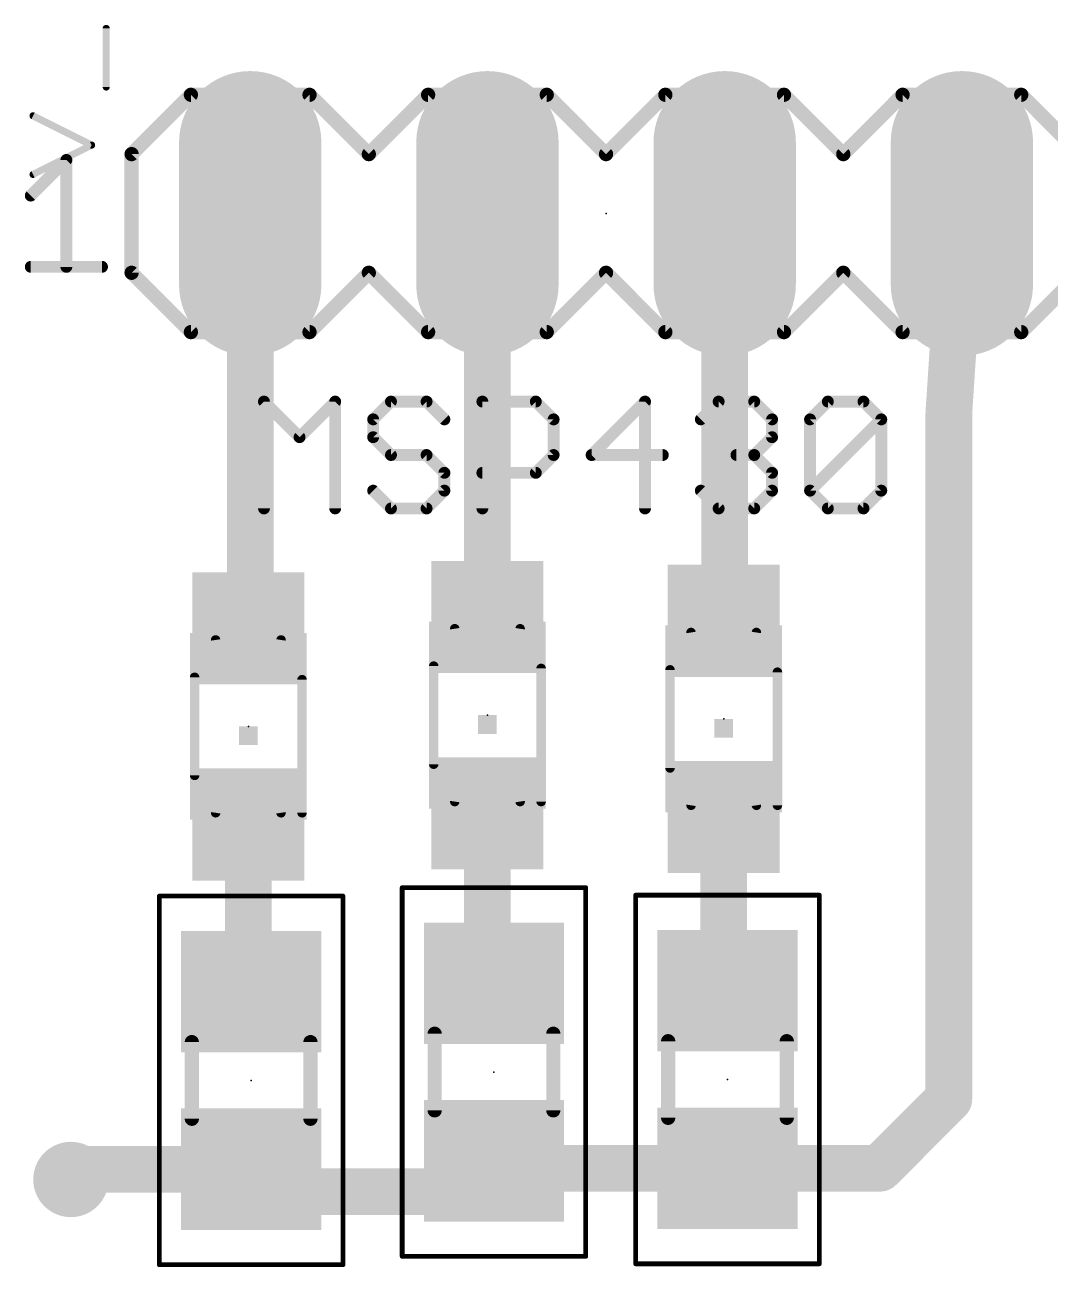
# Model space of a CAD drawing. Extents: x -18 to 155, y -13 to 99.
# Drawn here: x 83.24 to 94.22, y 77.13 to 90.43 of the extents above; entities that cross this region are included whole.
import ezdxf

# ---------------------------------------------------------------- set-up
doc = ezdxf.new("R2010")
doc.units = 0
for name, color, linetype in [('1', 22, 'CONTINUOUS'), ('17', 82, 'CONTINUOUS'), ('18', 82, 'CONTINUOUS'), ('21', 253, 'CONTINUOUS'), ('23', 7, 'CONTINUOUS'), ('25', 253, 'CONTINUOUS'), ('39', 22, 'CONTINUOUS'), ('51', 253, 'CONTINUOUS')]:
    doc.layers.add(name, color=color, linetype=linetype)

# ---------------------------------------------------------------- blocks, each defined once
blk = doc.blocks.new('RECT')
blk.add_solid([(-0.5, -0.5), (0.5, -0.5), (-0.5, 0.5), (0.5, 0.5)])
blk = doc.blocks.new('LONGP100')
at = {"const_width": 1}
blk.add_lwpolyline([(-0.5, 0), (0.5, 0)], dxfattribs=at)
at = {"const_width": 0.5}
for points in [[(-0.5, 0.25, 1), (-0.5, -0.25)], [(0.5, -0.25, 1), (0.5, 0.25)]]:
    blk.add_lwpolyline(points, format="xyb", dxfattribs=at)
blk = doc.blocks.new('ROUNDV')
at = {"const_width": 0.5}
blk.add_lwpolyline([(0, -0.25, 1), (0, 0.25, 1), (0, -0.25)], format="xyb", dxfattribs=at)

msp = doc.modelspace()

# ---------------------------------------------------------------- linework, layer by layer
at = {"layer": '1'}
for points, const_width in [([(85.65, 88.41), (85.65, 83.99)], 0.5), ([(88.19, 88.41), (88.19, 84.09)], 0.5), ([(90.73, 88.41), (90.73, 84.06)], 0.5), ([(93.13, 86.27), (93.27, 88.41)], 0.5), ([(88.19, 87.327), (88.19, 88.41)], 0.254), ([(93.13, 86.27), (93.13, 78.93)], 0.5), ([(90.73, 84.06), (90.72, 84.05)], 0.5), ([(85.65, 83.99), (85.63, 83.97)], 0.5), ([(88.19, 81.99), (88.19, 80.24)], 0.5), ([(90.72, 81.95), (90.72, 80.13)], 0.5), ([(85.63, 81.87), (85.63, 80.11)], 0.5), ([(88.19, 80.24), (88.26, 80.17)], 0.5), ([(85.63, 80.11), (85.66, 80.08)], 0.5), ([(90.72, 80.13), (90.76, 80.09)], 0.5), ([(93.13, 78.93), (92.39, 78.19)], 0.5), ([(88.39, 78.27), (88.26, 78.27)], 0.5), ([(88.26, 78.27), (88.34, 78.19)], 0.5), ([(88.72, 77.94), (88.39, 78.27)], 0.5), ([(83.73, 78.07), (83.84, 78.18)], 0.5), ([(83.84, 78.18), (85.66, 78.18)], 0.5), ([(85.66, 78.18), (85.9, 77.94)], 0.5), ([(90.76, 78.19), (88.34, 78.19)], 0.5), ([(92.39, 78.19), (90.76, 78.19)], 0.5), ([(85.9, 77.94), (88.72, 77.94)], 0.5)]:
    msp.add_lwpolyline(points, dxfattribs=dict(at, const_width=const_width))
for points, const_width in [([(85.775, 88.41, 1), (85.525, 88.41)], 0.25), ([(88.315, 88.41, 1), (88.065, 88.41)], 0.25), ([(90.855, 88.41, 1), (90.605, 88.41)], 0.25), ([(93.3947, 88.4018, 1), (93.1453, 88.4182)], 0.25), ([(88.2535, 88.41, 1), (88.1265, 88.41)], 0.127), ([(88.376, 87.776, 0.1989), (88.19, 87.327)], 0.254), ([(88.4209, 87.7311, 1), (88.3311, 87.8209)], 0.127), ([(88.1265, 87.327, 1), (88.2535, 87.327)], 0.127), ([(88.1265, 87.327, 1), (88.2535, 87.327)], 0.127), ([(93.255, 86.27, 1), (93.005, 86.27)], 0.25), ([(93.0053, 86.2782, 1), (93.2547, 86.2618)], 0.25), ([(90.8184, 83.9716, 1), (90.6416, 84.1484)], 0.25), ([(85.5416, 84.0584, 1), (85.7184, 83.8816)], 0.25), ([(85.7384, 83.9016, 1), (85.5616, 84.0784)], 0.25), ([(88.065, 84.09, 1), (88.315, 84.09)], 0.25), ([(90.6316, 84.1384, 1), (90.8084, 83.9616)], 0.25), ([(90.605, 84.06, 1), (90.855, 84.06)], 0.25), ([(85.525, 83.99, 1), (85.775, 83.99)], 0.25), ([(88.315, 81.99, 1), (88.065, 81.99)], 0.25), ([(90.845, 81.95, 1), (90.595, 81.95)], 0.25), ([(85.755, 81.87, 1), (85.505, 81.87)], 0.25), ([(88.2784, 80.3284, 1), (88.1016, 80.1516)], 0.25), ([(85.7184, 80.1984, 1), (85.5416, 80.0216)], 0.25), ([(88.065, 80.24, 1), (88.315, 80.24)], 0.25), ([(88.1716, 80.0816, 1), (88.3484, 80.2584)], 0.25), ([(90.8084, 80.2184, 1), (90.6316, 80.0416)], 0.25), ([(85.505, 80.11, 1), (85.755, 80.11)], 0.25), ([(85.5716, 79.9916, 1), (85.7484, 80.1684)], 0.25), ([(90.595, 80.13, 1), (90.845, 80.13)], 0.25), ([(90.6716, 80.0016, 1), (90.8484, 80.1784)], 0.25), ([(93.2184, 78.8416, 1), (93.0416, 79.0184)], 0.25), ([(93.005, 78.93, 1), (93.255, 78.93)], 0.25), ([(88.26, 78.395, 1), (88.26, 78.145)], 0.25), ([(88.3484, 78.3584, 1), (88.1716, 78.1816)], 0.25), ([(88.4784, 78.3584, 1), (88.3016, 78.1816)], 0.25), ([(88.39, 78.145, 1), (88.39, 78.395)], 0.25), ([(83.84, 78.305, 1), (83.84, 78.055)], 0.25), ([(83.9284, 78.0916, 1), (83.7516, 78.2684)], 0.25), ([(85.7484, 78.2684, 1), (85.5716, 78.0916)], 0.25), ([(85.66, 78.055, 1), (85.66, 78.305)], 0.25), ([(88.34, 78.315, 1), (88.34, 78.065)], 0.25), ([(88.2516, 78.1016, 1), (88.4284, 78.2784)], 0.25), ([(90.76, 78.315, 1), (90.76, 78.065)], 0.25), ([(90.76, 78.065, 1), (90.76, 78.315)], 0.25), ([(92.3016, 78.2784, 1), (92.4784, 78.1016)], 0.25), ([(92.39, 78.065, 1), (92.39, 78.315)], 0.25), ([(83.6416, 78.1584, 1), (83.8184, 77.9816)], 0.25), ([(85.9, 78.065, 1), (85.9, 77.815)], 0.25), ([(88.72, 77.815, 1), (88.72, 78.065)], 0.25), ([(85.8116, 77.8516, 1), (85.9884, 78.0284)], 0.25), ([(88.6316, 77.8516, 1), (88.8084, 78.0284)], 0.25)]:
    msp.add_lwpolyline(points, format="xyb", dxfattribs=dict(at, const_width=const_width))
at = {"layer": '21'}
for points, const_width in [([(85.015, 89.68), (84.38, 89.045)], 0.1524), ([(85.015, 89.68), (86.285, 89.68)], 0.1524), ([(86.285, 89.68), (86.92, 89.045)], 0.1524), ([(86.92, 89.045), (87.555, 89.68)], 0.1524), ([(87.555, 89.68), (88.825, 89.68)], 0.1524), ([(88.825, 89.68), (89.46, 89.045)], 0.1524), ([(89.46, 89.045), (90.095, 89.68)], 0.1524), ([(90.095, 89.68), (91.365, 89.68)], 0.1524), ([(91.365, 89.68), (92, 89.045)], 0.1524), ([(92.635, 89.68), (92, 89.045)], 0.1524), ([(92.635, 89.68), (93.905, 89.68)], 0.1524), ([(93.905, 89.68), (94.54, 89.045)], 0.1524), ([(84.38, 89.045), (84.38, 87.775)], 0.1524), ([(83.3005, 88.6012), (83.6818, 88.9825)], 0.127), ([(83.6818, 88.9825), (83.6818, 87.8385)], 0.127), ([(83.3005, 87.8385), (84.0632, 87.8385)], 0.127), ([(84.38, 87.775), (85.015, 87.14)], 0.1524), ([(86.92, 87.775), (86.285, 87.14)], 0.1524), ([(87.555, 87.14), (86.92, 87.775)], 0.1524), ([(89.46, 87.775), (88.825, 87.14)], 0.1524), ([(90.095, 87.14), (89.46, 87.775)], 0.1524), ([(92, 87.775), (91.365, 87.14)], 0.1524), ([(92, 87.775), (92.635, 87.14)], 0.1524), ([(94.54, 87.775), (93.905, 87.14)], 0.1524), ([(86.285, 87.14), (85.015, 87.14)], 0.1524), ([(88.825, 87.14), (87.555, 87.14)], 0.1524), ([(91.365, 87.14), (90.095, 87.14)], 0.1524), ([(93.905, 87.14), (92.635, 87.14)], 0.1524)]:
    msp.add_lwpolyline(points, dxfattribs=dict(at, const_width=const_width))
for points, const_width in [([(85.015, 89.7181, 1), (85.015, 89.6419)], 0.0762), ([(85.0419, 89.6531, 1), (84.9881, 89.7069)], 0.0762), ([(86.3119, 89.7069, 1), (86.2581, 89.6531)], 0.0762), ([(86.285, 89.6419, 1), (86.285, 89.7181)], 0.0762), ([(87.555, 89.7181, 1), (87.555, 89.6419)], 0.0762), ([(87.5819, 89.6531, 1), (87.5281, 89.7069)], 0.0762), ([(88.8519, 89.7069, 1), (88.7981, 89.6531)], 0.0762), ([(88.825, 89.6419, 1), (88.825, 89.7181)], 0.0762), ([(90.095, 89.7181, 1), (90.095, 89.6419)], 0.0762), ([(90.1219, 89.6531, 1), (90.0681, 89.7069)], 0.0762), ([(91.3919, 89.7069, 1), (91.3381, 89.6531)], 0.0762), ([(91.365, 89.6419, 1), (91.365, 89.7181)], 0.0762), ([(92.635, 89.7181, 1), (92.635, 89.6419)], 0.0762), ([(92.6619, 89.6531, 1), (92.6081, 89.7069)], 0.0762), ([(93.9319, 89.7069, 1), (93.8781, 89.6531)], 0.0762), ([(93.905, 89.6419, 1), (93.905, 89.7181)], 0.0762), ([(84.4181, 89.045, 1), (84.3419, 89.045)], 0.0762), ([(84.3531, 89.0719, 1), (84.4069, 89.0181)], 0.0762), ([(86.8931, 89.0719, 1), (86.9469, 89.0181)], 0.0762), ([(86.8931, 89.0181, 1), (86.9469, 89.0719)], 0.0762), ([(89.4331, 89.0719, 1), (89.4869, 89.0181)], 0.0762), ([(89.4331, 89.0181, 1), (89.4869, 89.0719)], 0.0762), ([(91.9731, 89.0719, 1), (92.0269, 89.0181)], 0.0762), ([(91.9731, 89.0181, 1), (92.0269, 89.0719)], 0.0762), ([(83.7136, 88.9825, 1), (83.6501, 88.9825)], 0.0635), ([(83.7043, 88.96, 1), (83.6594, 89.0049)], 0.0635), ([(83.278, 88.6236, 1), (83.323, 88.5787)], 0.0635), ([(83.3005, 87.8703, 1), (83.3005, 87.8068)], 0.0635), ([(84.0632, 87.8068, 1), (84.0632, 87.8703)], 0.0635), ([(83.6501, 87.8385, 1), (83.7136, 87.8385)], 0.0635), ([(84.3419, 87.775, 1), (84.4181, 87.775)], 0.0762), ([(84.4069, 87.8019, 1), (84.3531, 87.7481)], 0.0762), ([(86.9469, 87.8019, 1), (86.8931, 87.7481)], 0.0762), ([(86.9469, 87.7481, 1), (86.8931, 87.8019)], 0.0762), ([(89.4869, 87.8019, 1), (89.4331, 87.7481)], 0.0762), ([(89.4869, 87.7481, 1), (89.4331, 87.8019)], 0.0762), ([(92.0269, 87.8019, 1), (91.9731, 87.7481)], 0.0762), ([(92.0269, 87.7481, 1), (91.9731, 87.8019)], 0.0762), ([(85.015, 87.1781, 1), (85.015, 87.1019)], 0.0762), ([(84.9881, 87.1131, 1), (85.0419, 87.1669)], 0.0762), ([(86.2581, 87.1669, 1), (86.3119, 87.1131)], 0.0762), ([(86.285, 87.1019, 1), (86.285, 87.1781)], 0.0762), ([(87.555, 87.1781, 1), (87.555, 87.1019)], 0.0762), ([(87.5281, 87.1131, 1), (87.5819, 87.1669)], 0.0762), ([(88.7981, 87.1669, 1), (88.8519, 87.1131)], 0.0762), ([(88.825, 87.1019, 1), (88.825, 87.1781)], 0.0762), ([(90.095, 87.1781, 1), (90.095, 87.1019)], 0.0762), ([(90.0681, 87.1131, 1), (90.1219, 87.1669)], 0.0762), ([(91.3381, 87.1669, 1), (91.3919, 87.1131)], 0.0762), ([(91.365, 87.1019, 1), (91.365, 87.1781)], 0.0762), ([(92.635, 87.1781, 1), (92.635, 87.1019)], 0.0762), ([(92.6081, 87.1131, 1), (92.6619, 87.1669)], 0.0762), ([(93.8781, 87.1669, 1), (93.9319, 87.1131)], 0.0762), ([(93.905, 87.1019, 1), (93.905, 87.1781)], 0.0762)]:
    msp.add_lwpolyline(points, format="xyb", dxfattribs=dict(at, const_width=const_width))
at = {"layer": '23'}
for p in [(89.46, 88.41), (88.19, 83.04), (90.72, 83), (85.63, 82.92), (85.66, 79.13), (88.26, 79.22), (90.76, 79.14)]:
    msp.add_point(p, dxfattribs=at)
at = {"layer": '25'}
for points, const_width in [([(84.1087, 89.7636), (84.1087, 90.3907)], 0.0762), ([(83.9519, 89.1416), (83.3248, 89.4552)], 0.0762), ([(83.3248, 88.8281), (83.9519, 89.1416)], 0.0762), ([(85.7971, 85.2525), (85.7971, 86.3965)], 0.127), ([(85.7971, 86.3965), (86.1784, 86.0152)], 0.127), ([(86.1784, 86.0152), (86.5598, 86.3965)], 0.127), ([(86.5598, 86.3965), (86.5598, 85.2525)], 0.127), ([(87.1572, 86.3965), (86.9665, 86.2058)], 0.127), ([(87.5385, 86.3965), (87.1572, 86.3965)], 0.127), ([(87.7292, 86.2058), (87.5385, 86.3965)], 0.127), ([(88.1359, 85.2525), (88.1359, 86.3965)], 0.127), ([(88.1359, 86.3965), (88.7079, 86.3965)], 0.127), ([(88.7079, 86.3965), (88.8985, 86.2058)], 0.127), ([(89.8773, 86.3965), (89.3053, 85.8245)], 0.127), ([(89.8773, 85.2525), (89.8773, 86.3965)], 0.127), ([(90.4747, 86.2058), (90.6654, 86.3965)], 0.127), ([(90.6654, 86.3965), (91.0467, 86.3965)], 0.127), ([(91.0467, 86.3965), (91.2373, 86.2058)], 0.127), ([(91.6441, 86.2058), (91.8347, 86.3965)], 0.127), ([(91.8347, 86.3965), (92.2161, 86.3965)], 0.127), ([(92.2161, 86.3965), (92.4067, 86.2058)], 0.127), ([(86.9665, 86.2058), (86.9665, 86.0152)], 0.127), ([(88.8985, 86.2058), (88.8985, 85.8245)], 0.127), ([(91.2373, 86.2058), (91.2373, 86.0152)], 0.127), ([(91.6441, 85.4432), (91.6441, 86.2058)], 0.127), ([(91.6441, 85.4432), (92.4067, 86.2058)], 0.127), ([(92.4067, 86.2058), (92.4067, 85.4432)], 0.127), ([(86.9665, 86.0152), (87.1572, 85.8245)], 0.127), ([(91.2373, 86.0152), (91.0467, 85.8245)], 0.127), ([(87.1572, 85.8245), (87.5385, 85.8245)], 0.127), ([(87.5385, 85.8245), (87.7292, 85.6338)], 0.127), ([(88.8985, 85.8245), (88.7079, 85.6338)], 0.127), ([(89.3053, 85.8245), (90.0679, 85.8245)], 0.127), ([(91.0467, 85.8245), (90.856, 85.8245)], 0.127), ([(91.0467, 85.8245), (91.2373, 85.6338)], 0.127), ([(87.7292, 85.6338), (87.7292, 85.4432)], 0.127), ([(88.7079, 85.6338), (88.1359, 85.6338)], 0.127), ([(91.2373, 85.6338), (91.2373, 85.4432)], 0.127), ([(87.1572, 85.2525), (86.9665, 85.4432)], 0.127), ([(87.7292, 85.4432), (87.5385, 85.2525)], 0.127), ([(90.6654, 85.2525), (90.4747, 85.4432)], 0.127), ([(91.2373, 85.4432), (91.0467, 85.2525)], 0.127), ([(91.8347, 85.2525), (91.6441, 85.4432)], 0.127), ([(92.4067, 85.4432), (92.2161, 85.2525)], 0.127), ([(87.5385, 85.2525), (87.1572, 85.2525)], 0.127), ([(91.0467, 85.2525), (90.6654, 85.2525)], 0.127), ([(92.2161, 85.2525), (91.8347, 85.2525)], 0.127)]:
    msp.add_lwpolyline(points, dxfattribs=dict(at, const_width=const_width))
for points, const_width in [([(84.1277, 90.3907, 1), (84.0896, 90.3907)], 0.0381), ([(84.0896, 89.7636, 1), (84.1277, 89.7636)], 0.0381), ([(83.3334, 89.4722, 1), (83.3163, 89.4381)], 0.0381), ([(83.9604, 89.1246, 1), (83.9434, 89.1587)], 0.0381), ([(83.9434, 89.1246, 1), (83.9604, 89.1587)], 0.0381), ([(83.3163, 88.8451, 1), (83.3334, 88.8111)], 0.0381), ([(85.8289, 86.3965, 1), (85.7654, 86.3965)], 0.0635), ([(85.8196, 86.4189, 1), (85.7747, 86.374)], 0.0635), ([(86.5915, 86.3965, 1), (86.528, 86.3965)], 0.0635), ([(86.5822, 86.374, 1), (86.5373, 86.4189)], 0.0635), ([(87.1572, 86.4282, 1), (87.1572, 86.3647)], 0.0635), ([(87.1796, 86.374, 1), (87.1347, 86.4189)], 0.0635), ([(87.5609, 86.4189, 1), (87.516, 86.374)], 0.0635), ([(87.5385, 86.3647, 1), (87.5385, 86.4282)], 0.0635), ([(88.1676, 86.3965, 1), (88.1041, 86.3965)], 0.0635), ([(88.1359, 86.4282, 1), (88.1359, 86.3647)], 0.0635), ([(88.7303, 86.4189, 1), (88.6854, 86.374)], 0.0635), ([(88.7079, 86.3647, 1), (88.7079, 86.4282)], 0.0635), ([(89.909, 86.3965, 1), (89.8455, 86.3965)], 0.0635), ([(89.8997, 86.374, 1), (89.8548, 86.4189)], 0.0635), ([(90.6654, 86.4282, 1), (90.6654, 86.3647)], 0.0635), ([(90.6878, 86.374, 1), (90.6429, 86.4189)], 0.0635), ([(91.0691, 86.4189, 1), (91.0242, 86.374)], 0.0635), ([(91.0467, 86.3647, 1), (91.0467, 86.4282)], 0.0635), ([(91.8347, 86.4282, 1), (91.8347, 86.3647)], 0.0635), ([(91.8572, 86.374, 1), (91.8123, 86.4189)], 0.0635), ([(92.2385, 86.4189, 1), (92.1936, 86.374)], 0.0635), ([(92.2161, 86.3647, 1), (92.2161, 86.4282)], 0.0635), ([(86.9983, 86.2058, 1), (86.9348, 86.2058)], 0.0635), ([(86.944, 86.2283, 1), (86.989, 86.1834)], 0.0635), ([(87.7067, 86.1834, 1), (87.7516, 86.2283)], 0.0635), ([(88.9303, 86.2058, 1), (88.8668, 86.2058)], 0.0635), ([(88.8761, 86.1834, 1), (88.921, 86.2283)], 0.0635), ([(90.4522, 86.2283, 1), (90.4971, 86.1834)], 0.0635), ([(91.2691, 86.2058, 1), (91.2056, 86.2058)], 0.0635), ([(91.2149, 86.1834, 1), (91.2598, 86.2283)], 0.0635), ([(91.6758, 86.2058, 1), (91.6123, 86.2058)], 0.0635), ([(91.6216, 86.2283, 1), (91.6665, 86.1834)], 0.0635), ([(92.4385, 86.2058, 1), (92.375, 86.2058)], 0.0635), ([(92.4292, 86.1834, 1), (92.3843, 86.2283)], 0.0635), ([(92.3843, 86.1834, 1), (92.4292, 86.2283)], 0.0635), ([(86.156, 86.0376, 1), (86.2009, 85.9927)], 0.0635), ([(86.156, 85.9927, 1), (86.2009, 86.0376)], 0.0635), ([(86.989, 86.0376, 1), (86.944, 85.9927)], 0.0635), ([(86.9348, 86.0152, 1), (86.9983, 86.0152)], 0.0635), ([(91.2056, 86.0152, 1), (91.2691, 86.0152)], 0.0635), ([(91.2598, 85.9927, 1), (91.2149, 86.0376)], 0.0635), ([(87.1572, 85.8562, 1), (87.1572, 85.7927)], 0.0635), ([(87.1347, 85.802, 1), (87.1796, 85.8469)], 0.0635), ([(87.5609, 85.8469, 1), (87.516, 85.802)], 0.0635), ([(87.5385, 85.7927, 1), (87.5385, 85.8562)], 0.0635), ([(88.8668, 85.8245, 1), (88.9303, 85.8245)], 0.0635), ([(88.921, 85.802, 1), (88.8761, 85.8469)], 0.0635), ([(89.3053, 85.8562, 1), (89.3053, 85.7927)], 0.0635), ([(89.2828, 85.8469, 1), (89.3277, 85.802)], 0.0635), ([(90.0679, 85.7927, 1), (90.0679, 85.8562)], 0.0635), ([(90.856, 85.8562, 1), (90.856, 85.7927)], 0.0635), ([(91.0691, 85.8469, 1), (91.0242, 85.802)], 0.0635), ([(91.0242, 85.8469, 1), (91.0691, 85.802)], 0.0635), ([(91.0467, 85.7927, 1), (91.0467, 85.8562)], 0.0635), ([(87.7609, 85.6338, 1), (87.6974, 85.6338)], 0.0635), ([(87.7067, 85.6114, 1), (87.7516, 85.6563)], 0.0635), ([(88.1359, 85.6656, 1), (88.1359, 85.6021)], 0.0635), ([(88.6854, 85.6563, 1), (88.7303, 85.6114)], 0.0635), ([(88.7079, 85.6021, 1), (88.7079, 85.6656)], 0.0635), ([(91.2691, 85.6338, 1), (91.2056, 85.6338)], 0.0635), ([(91.2149, 85.6114, 1), (91.2598, 85.6563)], 0.0635), ([(86.989, 85.4656, 1), (86.944, 85.4207)], 0.0635), ([(87.7516, 85.4207, 1), (87.7067, 85.4656)], 0.0635), ([(90.4971, 85.4656, 1), (90.4522, 85.4207)], 0.0635), ([(91.2598, 85.4207, 1), (91.2149, 85.4656)], 0.0635), ([(91.6665, 85.4656, 1), (91.6216, 85.4207)], 0.0635), ([(92.4292, 85.4207, 1), (92.3843, 85.4656)], 0.0635), ([(87.6974, 85.4432, 1), (87.7609, 85.4432)], 0.0635), ([(91.2056, 85.4432, 1), (91.2691, 85.4432)], 0.0635), ([(91.6216, 85.4656, 1), (91.6665, 85.4207)], 0.0635), ([(91.6123, 85.4432, 1), (91.6758, 85.4432)], 0.0635), ([(92.375, 85.4432, 1), (92.4385, 85.4432)], 0.0635), ([(85.7654, 85.2525, 1), (85.8289, 85.2525)], 0.0635), ([(86.528, 85.2525, 1), (86.5915, 85.2525)], 0.0635), ([(87.1572, 85.2843, 1), (87.1572, 85.2207)], 0.0635), ([(87.1347, 85.23, 1), (87.1796, 85.275)], 0.0635), ([(87.516, 85.275, 1), (87.5609, 85.23)], 0.0635), ([(87.5385, 85.2207, 1), (87.5385, 85.2843)], 0.0635), ([(88.1041, 85.2525, 1), (88.1676, 85.2525)], 0.0635), ([(89.8455, 85.2525, 1), (89.909, 85.2525)], 0.0635), ([(90.6654, 85.2843, 1), (90.6654, 85.2207)], 0.0635), ([(90.6429, 85.23, 1), (90.6878, 85.275)], 0.0635), ([(91.0242, 85.275, 1), (91.0691, 85.23)], 0.0635), ([(91.0467, 85.2207, 1), (91.0467, 85.2843)], 0.0635), ([(91.8347, 85.2843, 1), (91.8347, 85.2207)], 0.0635), ([(91.8123, 85.23, 1), (91.8572, 85.275)], 0.0635), ([(92.1936, 85.275, 1), (92.2385, 85.23)], 0.0635), ([(92.2161, 85.2207, 1), (92.2161, 85.2843)], 0.0635)]:
    msp.add_lwpolyline(points, format="xyb", dxfattribs=dict(at, const_width=const_width))
at = {"layer": '39', "const_width": 0.0508}
for points in [[(84.677, 77.157), (84.677, 81.103)], [(84.677, 81.103), (86.643, 81.103)], [(86.643, 81.103), (86.643, 77.157)], [(87.277, 77.247), (87.277, 81.193)], [(87.277, 81.193), (89.243, 81.193)], [(89.243, 81.193), (89.243, 77.247)], [(89.777, 77.167), (89.777, 81.113)], [(89.777, 81.113), (91.743, 81.113)], [(91.743, 81.113), (91.743, 77.167)], [(89.243, 77.247), (87.277, 77.247)], [(86.643, 77.157), (84.677, 77.157)], [(91.743, 77.167), (89.777, 77.167)]]:
    msp.add_lwpolyline(points, dxfattribs=at)
at = {"layer": '39', "const_width": 0.0254}
for points in [[(84.6897, 81.103, 1), (84.6643, 81.103)], [(84.677, 81.1157, 1), (84.677, 81.0903)], [(86.6557, 81.103, 1), (86.6303, 81.103)], [(86.643, 81.0903, 1), (86.643, 81.1157)], [(87.2897, 81.193, 1), (87.2643, 81.193)], [(87.277, 81.2057, 1), (87.277, 81.1803)], [(89.2557, 81.193, 1), (89.2303, 81.193)], [(89.243, 81.1803, 1), (89.243, 81.2057)], [(89.7897, 81.113, 1), (89.7643, 81.113)], [(89.777, 81.1257, 1), (89.777, 81.1003)], [(91.7557, 81.113, 1), (91.7303, 81.113)], [(91.743, 81.1003, 1), (91.743, 81.1257)], [(87.277, 77.2597, 1), (87.277, 77.2343)], [(87.2643, 77.247, 1), (87.2897, 77.247)], [(89.2303, 77.247, 1), (89.2557, 77.247)], [(89.243, 77.2343, 1), (89.243, 77.2597)], [(84.677, 77.1697, 1), (84.677, 77.1443)], [(84.6643, 77.157, 1), (84.6897, 77.157)], [(86.6303, 77.157, 1), (86.6557, 77.157)], [(86.643, 77.1443, 1), (86.643, 77.1697)], [(89.777, 77.1797, 1), (89.777, 77.1543)], [(89.7643, 77.167, 1), (89.7897, 77.167)], [(91.7303, 77.167, 1), (91.7557, 77.167)], [(91.743, 77.1543, 1), (91.743, 77.1797)]]:
    msp.add_lwpolyline(points, format="xyb", dxfattribs=at)
at = {"layer": '51'}
for points, const_width in [([(87.84, 83.965, 0.8571), (88.54, 83.965)], 0.1016), ([(87.8651, 83.9689, 1), (87.8149, 83.9611)], 0.0508), ([(88.5651, 83.9611, 1), (88.5149, 83.9689)], 0.0508), ([(90.37, 83.925, 0.8571), (91.07, 83.925)], 0.1016), ([(90.3951, 83.9289, 1), (90.3449, 83.9211)], 0.0508), ([(91.0951, 83.9211, 1), (91.0449, 83.9289)], 0.0508), ([(85.28, 83.845, 0.8571), (85.98, 83.845)], 0.1016), ([(85.3051, 83.8489, 1), (85.2549, 83.8411)], 0.0508), ([(86.0051, 83.8411, 1), (85.9549, 83.8489)], 0.0508), ([(87.6404, 83.565, 1), (87.5896, 83.565)], 0.0508), ([(88.7904, 83.54, 1), (88.7396, 83.54)], 0.0508), ([(90.1704, 83.525, 1), (90.1196, 83.525)], 0.0508), ([(91.3204, 83.5, 1), (91.2696, 83.5)], 0.0508), ([(85.0804, 83.445, 1), (85.0296, 83.445)], 0.0508), ([(86.2304, 83.42, 1), (86.1796, 83.42)], 0.0508), ([(87.5896, 82.515, 1), (87.6404, 82.515)], 0.0508), ([(88.54, 82.115, 0.8571), (87.84, 82.115)], 0.1016), ([(90.1196, 82.475, 1), (90.1704, 82.475)], 0.0508), ([(85.0296, 82.395, 1), (85.0804, 82.395)], 0.0508), ([(85.98, 81.995, 0.8571), (85.28, 81.995)], 0.1016), ([(88.64, 82.087, 1), (88.64, 82.293, 1), (88.64, 82.087)], 0.1016), ([(91.07, 82.075, 0.8571), (90.37, 82.075)], 0.1016), ([(86.08, 81.967, 1), (86.08, 82.173, 1), (86.08, 81.967)], 0.1016), ([(91.17, 82.047, 1), (91.17, 82.253, 1), (91.17, 82.047)], 0.1016), ([(87.8149, 82.1189, 1), (87.8651, 82.1111)], 0.0508), ([(88.5149, 82.1111, 1), (88.5651, 82.1189)], 0.0508), ([(88.7396, 82.115, 1), (88.7904, 82.115)], 0.0508), ([(90.3449, 82.0789, 1), (90.3951, 82.0711)], 0.0508), ([(91.0449, 82.0711, 1), (91.0951, 82.0789)], 0.0508), ([(91.2696, 82.075, 1), (91.3204, 82.075)], 0.0508), ([(85.2549, 81.9989, 1), (85.3051, 81.9911)], 0.0508), ([(85.9549, 81.9911, 1), (86.0051, 81.9989)], 0.0508), ([(86.1796, 81.995, 1), (86.2304, 81.995)], 0.0508), ([(87.6631, 79.63, 1), (87.5869, 79.63)], 0.0762), ([(88.9331, 79.63, 1), (88.8569, 79.63)], 0.0762), ([(85.0631, 79.54, 1), (84.9869, 79.54)], 0.0762), ([(86.3331, 79.54, 1), (86.2569, 79.54)], 0.0762), ([(90.1631, 79.55, 1), (90.0869, 79.55)], 0.0762), ([(91.4331, 79.55, 1), (91.3569, 79.55)], 0.0762), ([(84.9869, 78.72, 1), (85.0631, 78.72)], 0.0762), ([(86.2569, 78.72, 1), (86.3331, 78.72)], 0.0762), ([(87.5869, 78.81, 1), (87.6631, 78.81)], 0.0762), ([(88.8569, 78.81, 1), (88.9331, 78.81)], 0.0762), ([(90.0869, 78.73, 1), (90.1631, 78.73)], 0.0762), ([(91.3569, 78.73, 1), (91.4331, 78.73)], 0.0762)]:
    msp.add_lwpolyline(points, format="xyb", dxfattribs=dict(at, const_width=const_width))
for points, const_width in [([(87.615, 82.515), (87.615, 83.565)], 0.1016), ([(88.765, 83.54), (88.765, 82.115)], 0.1016), ([(90.145, 82.475), (90.145, 83.525)], 0.1016), ([(91.295, 83.5), (91.295, 82.075)], 0.1016), ([(85.055, 82.395), (85.055, 83.445)], 0.1016), ([(86.205, 83.42), (86.205, 81.995)], 0.1016), ([(87.625, 78.81), (87.625, 79.63)], 0.1524), ([(88.895, 78.81), (88.895, 79.63)], 0.1524), ([(85.025, 78.72), (85.025, 79.54)], 0.1524), ([(86.295, 78.72), (86.295, 79.54)], 0.1524), ([(90.125, 78.73), (90.125, 79.55)], 0.1524), ([(91.395, 78.73), (91.395, 79.55)], 0.1524)]:
    msp.add_lwpolyline(points, dxfattribs=dict(at, const_width=const_width))

# ---------------------------------------------------------------- block references
at = {"layer": '1'}
for p, xscale, yscale, rotation in [((88.19, 84.09), 1.2, 1.2, 180), ((90.72, 84.05), 1.2, 1.2, 180), ((85.63, 83.97), 1.2, 1.2, 180), ((88.19, 81.99), 1.2, 1.2, 180), ((85.63, 81.87), 1.2, 1.2, 180), ((90.72, 81.95), 1.2, 1.2, 180), ((85.66, 80.08), 1.3, 1.5, 90), ((88.26, 80.17), 1.3, 1.5, 90), ((90.76, 80.09), 1.3, 1.5, 90), ((88.26, 78.27), 1.3, 1.5, 90), ((85.66, 78.18), 1.3, 1.5, 90), ((90.76, 78.19), 1.3, 1.5, 90)]:
    msp.add_blockref('RECT', p, dxfattribs=dict(at, xscale=xscale, yscale=yscale, rotation=rotation))
at = {"layer": '17', "xscale": 1.524, "yscale": 1.524, "rotation": 90}
for p in [(85.65, 88.41), (88.19, 88.41), (90.73, 88.41), (93.27, 88.41)]:
    msp.add_blockref('LONGP100', p, dxfattribs=at)
at = {"layer": '18', "xscale": 0.8064, "yscale": 0.8064}
msp.add_blockref('ROUNDV', (83.73, 78.07), dxfattribs=at)
at = {"layer": '21', "xscale": 0.2, "yscale": 0.2, "rotation": 180}
for p in [(88.19, 82.94), (90.72, 82.9), (85.63, 82.82)]:
    msp.add_blockref('RECT', p, dxfattribs=at)
at = {"layer": '51', "xscale": 0.508, "yscale": 0.508}
for p in [(85.65, 88.41), (88.19, 88.41), (90.73, 88.41), (93.27, 88.41)]:
    msp.add_blockref('RECT', p, dxfattribs=at)
at = {"layer": '51'}
for p, xscale, yscale, rotation in [((87.7275, 83.79), 0.325, 0.5, 180), ((88.6525, 83.79), 0.325, 0.5, 180), ((85.1675, 83.67), 0.325, 0.5, 180), ((86.0925, 83.67), 0.325, 0.5, 180), ((90.2575, 83.75), 0.325, 0.5, 180), ((91.1825, 83.75), 0.325, 0.5, 180), ((87.94, 83.665), 0.15, 0.25, 180), ((88.44, 83.665), 0.15, 0.25, 180), ((85.38, 83.545), 0.15, 0.25, 180), ((85.88, 83.545), 0.15, 0.25, 180), ((88.19, 83.6275), 0.4, 0.175, 180), ((90.47, 83.625), 0.15, 0.25, 180), ((90.72, 83.5875), 0.4, 0.175, 180), ((90.97, 83.625), 0.15, 0.25, 180), ((85.63, 83.5075), 0.4, 0.175, 180), ((87.7275, 82.29), 0.325, 0.5, 180), ((87.94, 82.415), 0.15, 0.25, 180), ((88.19, 82.4525), 0.4, 0.175, 180), ((88.44, 82.415), 0.15, 0.25, 180), ((88.64, 82.39), 0.3, 0.3, 180), ((90.2575, 82.25), 0.325, 0.5, 180), ((90.47, 82.375), 0.15, 0.25, 180), ((90.72, 82.4125), 0.4, 0.175, 180), ((90.97, 82.375), 0.15, 0.25, 180), ((91.17, 82.35), 0.3, 0.3, 180), ((85.1675, 82.17), 0.325, 0.5, 180), ((85.38, 82.295), 0.15, 0.25, 180), ((85.63, 82.3325), 0.4, 0.175, 180), ((85.88, 82.295), 0.15, 0.25, 180), ((86.08, 82.27), 0.3, 0.3, 180), ((88.6525, 82.0775), 0.325, 0.075, 180), ((91.1825, 82.0375), 0.325, 0.075, 180), ((86.0925, 81.9575), 0.325, 0.075, 180), ((85.6585, 79.8614), 0.65, 1.4, 90), ((88.2585, 79.9514), 0.65, 1.4, 90), ((90.7585, 79.8714), 0.65, 1.4, 90), ((88.2585, 78.4782), 0.65, 1.4, 90), ((90.7585, 78.3982), 0.65, 1.4, 90), ((85.6585, 78.3882), 0.65, 1.4, 90)]:
    msp.add_blockref('RECT', p, dxfattribs=dict(at, xscale=xscale, yscale=yscale, rotation=rotation))

doc.saveas('drawing.dxf')
